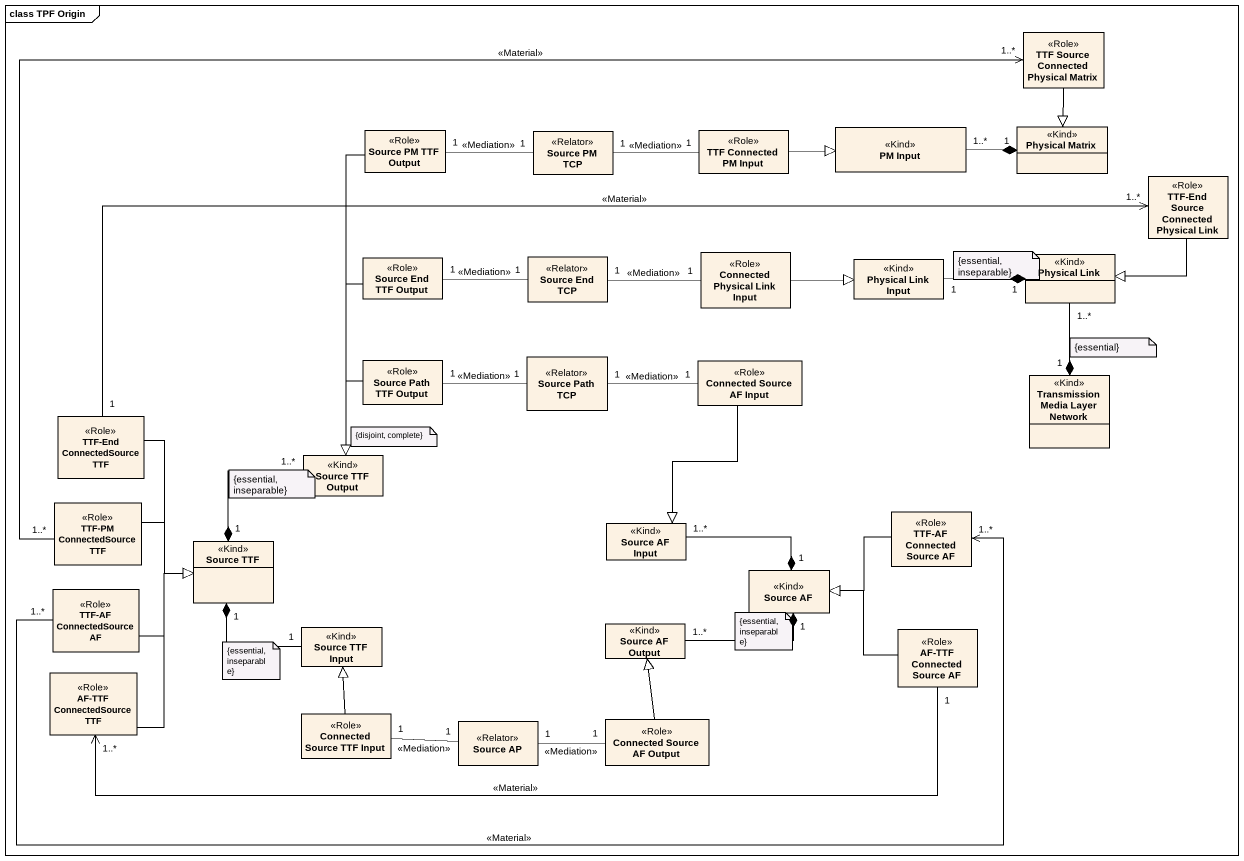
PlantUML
@startuml
mainframe class TPF Origin
hide circle
hide empty members
class "TTF Source Connected Physical Matrix" as TTF_Source_Connected <<Role>>
class "Source PM TTF Output" as Source_PM_TTF_Output <<Role>>
class "Source PM TCP" as Source_PM_TCP <<Relator>>
class "TTF Connected PM Input" as TTF_Connected_PM_Input <<Role>>
class "PM Input" as PM_Input <<Kind>>
class "Physical Matrix" as Physical_Matrix <<Kind>>
class "TTF-End Source Connected Physical Link" as TTF_End_Source_Connected <<Role>>
class "Source End TTF Output" as Source_End_TTF_Output <<Role>>
class "Source End TCP" as Source_End_TCP <<Relator>>
class "Connected Physical Link Input" as Connected_Physical_Link <<Role>>
class "Physical Link Input" as Physical_Link_Input <<Kind>>
class "Physical Link" as Physical_Link <<Kind>>
class "Source Path TTF Output" as Source_Path_TTF_Output <<Role>>
class "Source Path TCP" as Source_Path_TCP <<Relator>>
class "Connected Source AF Input" as Connected_Source_AF_Input <<Role>>
class "Transmission Media Layer Network" as Transmission_Media_Layer <<Kind>>
class "TTF-End ConnectedSource TTF" as TTF_End_ConnectedSource_TTF <<Role>>
class "Source TTF Output" as Source_TTF_Output <<Kind>>
class "TTF-PM ConnectedSource TTF" as TTF_PM_ConnectedSource_TTF <<Role>>
class "Source AF Input" as Source_AF_Input <<Kind>>
class "TTF-AF Connected Source AF" as TTF_AF_Connected_Source_AF <<Role>>
class "Source TTF" as Source_TTF <<Kind>>
class "TTF-AF ConnectedSource AF" as TTF_AF_ConnectedSource_AF <<Role>>
class "Source AF" as Source_AF <<Kind>>
class "Source TTF Input" as Source_TTF_Input <<Kind>>
class "Source AF Output" as Source_AF_Output <<Kind>>
class "AF-TTF Connected Source AF" as AF_TTF_Connected_Source_AF <<Role>>
class "AF-TTF ConnectedSource TTF" as AF_TTF_ConnectedSource_TTF <<Role>>
class "Connected Source TTF Input" as Connected_Source_TTF_Input <<Role>>
class "Source AP" as Source_AP <<Relator>>
class "Connected Source AF Output" as Connected_Source_AF_Output <<Role>>
TTF_Source_Connected --|> Physical_Matrix
Source_PM_TTF_Output "1" -right- "1" Source_PM_TCP : <<Mediation>>
Source_PM_TTF_Output --|> Source_TTF_Output
Source_PM_TCP "1" -right- "1" TTF_Connected_PM_Input : <<Mediation>>
TTF_Connected_PM_Input -right-|> PM_Input
Physical_Matrix "1" *-left- "1..*" PM_Input
TTF_End_Source_Connected --|> Physical_Link
Source_End_TTF_Output "1" -right- "1" Source_End_TCP : <<Mediation>>
Source_End_TTF_Output --|> Source_TTF_Output
Source_End_TCP "1" -right- "1" Connected_Physical_Link : <<Mediation>>
Connected_Physical_Link -right-|> Physical_Link_Input
Physical_Link "1" *-left- "1" Physical_Link_Input
Source_Path_TTF_Output "1" -right- "1" Source_Path_TCP : <<Mediation>>
Source_Path_TTF_Output --|> Source_TTF_Output
Source_Path_TCP "1" -right- "1" Connected_Source_AF_Input : <<Mediation>>
Connected_Source_AF_Input --|> Source_AF_Input
Transmission_Media_Layer "1" *-up- "1..*" Physical_Link
TTF_End_ConnectedSource_TTF "1" -right-> "1..*" TTF_End_Source_Connected : <<Material>>
TTF_End_ConnectedSource_TTF --|> Source_TTF
TTF_PM_ConnectedSource_TTF "1..*" -right-> "1..*" TTF_Source_Connected : <<Material>>
TTF_PM_ConnectedSource_TTF -right-|> Source_TTF
TTF_AF_Connected_Source_AF -left-|> Source_AF
Source_TTF "1" *-up- "1..*" Source_TTF_Output
Source_TTF "1" *-- "1" Source_TTF_Input
TTF_AF_ConnectedSource_AF "1..*" -right-> "1..*" TTF_AF_Connected_Source_AF : <<Material>>
TTF_AF_ConnectedSource_AF -right-|> Source_TTF
Source_AF "1" *-left- "1..*" Source_AF_Input
Source_AF "1" *-left- "1..*" Source_AF_Output
AF_TTF_Connected_Source_AF -left-|> Source_AF
AF_TTF_ConnectedSource_TTF -up-|> Source_TTF
AF_TTF_ConnectedSource_TTF "1..*" <-right- "1" AF_TTF_Connected_Source_AF : <<Material>>
Connected_Source_TTF_Input -up-|> Source_TTF_Input
Connected_Source_TTF_Input "1" -right- "1" Source_AP : <<Mediation>>
Source_AP "1" -right- "1" Connected_Source_AF_Output : <<Mediation>>
Connected_Source_AF_Output -up-|> Source_AF_Output
note as N1
  {essential, inseparable}
end note
note as N2
  {essential}
end note
note as N3
  {disjoint, complete}
end note
note as N4
  {essential, inseparable}
end note
note as N5
  {essential, inseparable}
end note
note as N6
  {essential, inseparable}
end note
@enduml
